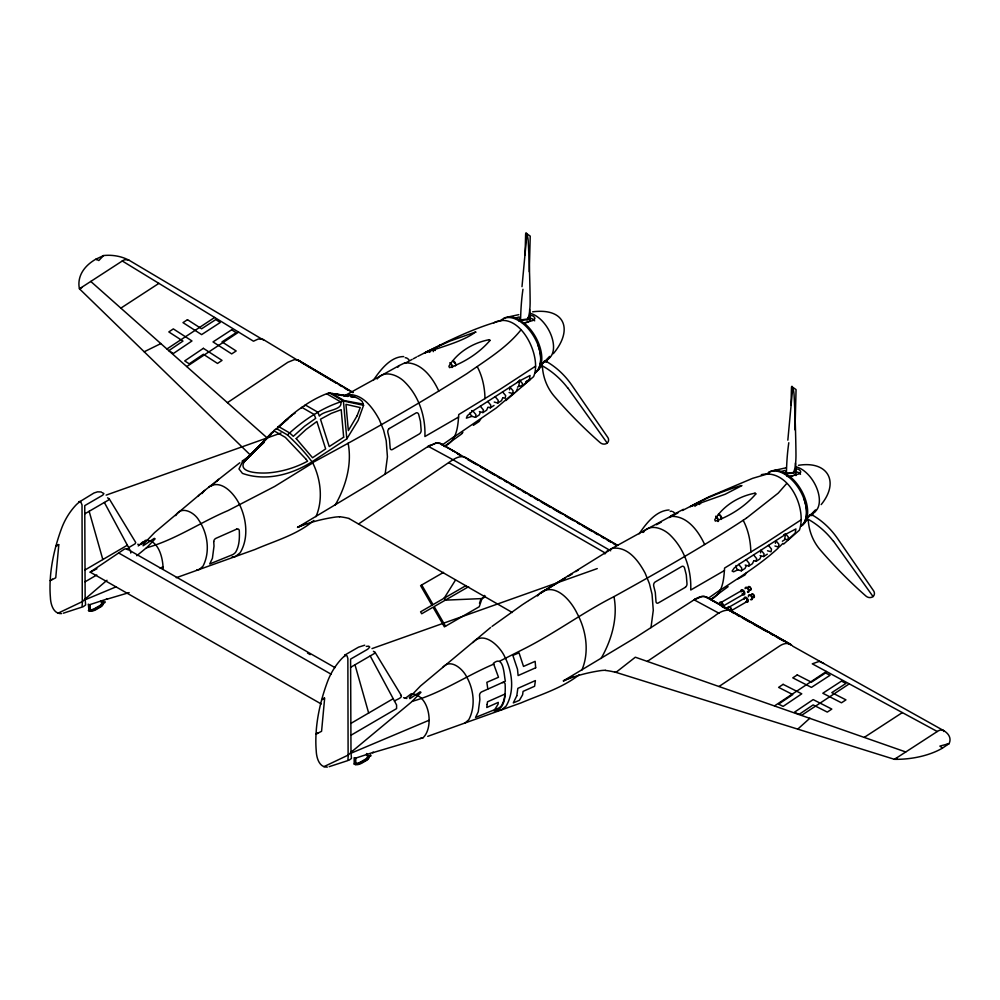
<?xml version="1.0" encoding="UTF-8"?>
<svg xmlns="http://www.w3.org/2000/svg" width="1000" height="1000" viewBox="0 0 1000 1000"><rect width="100%" height="100%" fill="white"/><g stroke="black" fill="none" stroke-linecap="round" stroke-linejoin="round"><path stroke-width="1.5" d="M525.075 254.85L525.625 234.25A4.075 0.862 81.2 0 1 526.75 233.725L530.225 236.1L529.263 271.762M791 405.262L791.462 387.725A4.075 0.862 81.2 0 1 792.588 387.212L796.062 389.588L794.987 429.862M522 286.675L526.9 234.112A6.737 1.425 81.2 0 1 528.237 241.375A467.312 98.763 81.2 0 1 530.125 300.012A45.688 9.65 81.2 0 1 527.612 318.988L527.125 319.775L519.125 320.138L527.612 318.988M787.837 440.163L792.738 387.6A6.737 1.425 81.2 0 1 794.075 394.85A467.312 98.763 81.2 0 1 795.962 453.488A45.688 9.65 81.2 0 1 793.45 472.475L792.975 473.25L784.963 473.612L793.45 472.475M373.4 651.312L374.963 652.288L374.237 653.587L350.613 667.337M344.45 656.45L344.95 655L358.5 647.175L364.725 645.2M385.15 474.137L387.425 456.825L386.213 440.775L383.6 430.213L379.325 419.712C372.825 407.7 362.275 392.9 346.737 394.787L343.95 396.25M650.987 627.612L653.275 610.3L652.05 594.263L649.438 583.7L645.163 573.2C638.75 561.213 628.1 546.375 612.575 548.263L539.9 593.375M522.062 386.362L522.525 383.663L519.75 380.25L518.825 385.637L522.062 386.362L529.375 379.525L530.062 375.487L520.275 380.562L472.875 410.962L467.337 415.712L466.375 418.137L471.95 416.35L475.487 417.35L475.95 414.65L472.875 410.962A3.7 2.25 57.3 0 0 471.625 410.637M479.375 411.587L482.912 412.575L483.375 409.888L480.3 406.2M487.987 407.15L490.35 407.812L490.8 405.125L487.738 401.425M494.237 402.05L497.775 403.05L498.237 400.363L495.163 396.662M509.562 389.825L510.025 387.137L513.1 390.825L512.638 393.525L509.1 392.525M741.325 570.825L741.787 568.125L738.713 564.438L734.25 568L732.125 571.062L733.587 571.812L737.788 569.825L741.325 570.825L745.025 568.45L746.062 566.163M745.212 565.062L748.75 566.062L749.212 563.362L746.137 559.675M753.825 560.638L756.188 561.3L756.65 558.6L753.575 554.913M760.537 552.837L761 550.15L764.075 553.837L763.612 556.538L760.075 555.538M775.4 543.312L775.863 540.612L778.938 544.312L778.475 547L774.938 546M787.9 539.837L788.363 537.15L785.588 533.737L784.663 539.125L787.9 539.837L795.212 533.013L795.9 528.962L786.125 534.038L738.713 564.438M143.112 545.875L143.412 544.163L154.613 532.55L204.6 490.45L201.887 493.638M479.487 603.312L480.85 599.25M482.013 598.5L479.237 606.737L444.4 626.862L433.05 607.212L421.712 613.763L420.588 611.812L432.725 604.8M244.55 461.213L271.65 433.05L244.55 461.213C236.663 473.325 260.9 473.475 268.75 472.837C282.25 471.712 295.65 467.612 307.613 461.188L305.963 459.125M78.675 502.362L93.95 493.013L97.537 491.838L101.3 491.962M275.912 429.425L287.875 419.025M363.113 404.1L344.175 400.575L332.088 393.587C342.062 395.763 354.338 393.975 362.212 401.45L363.562 405.3L358.125 420.438L346.812 438.862L312.013 461.788C291.8 474.625 265.65 481.7 242.438 473.375L238.988 468.963L242.213 462.35L246.488 458.85M489.963 340.487C479.625 352.625 464.525 362.4 449.525 367.638L448.888 366.275C457.5 352.137 473.038 342.725 489.212 339.7L489.95 340.475L489.225 339.7M755.8 493.975C745.413 506.087 730.413 515.9 715.375 521.125L714.725 519.75C723.337 505.625 738.875 496.2 755.05 493.175L755.788 493.95L755.062 493.175M784.55 473.475L785.688 471.712M734.188 613.525C729.287 606.613 719.412 611.975 714.5 616.1L647.312 661.4M480.213 412.675L479.188 414.975L475.487 417.35M487.65 407.912L486.613 410.213L482.912 412.575M502.512 398.387L501.475 400.675L497.775 403.05M516.337 391.15L517.375 388.85M753.487 561.388L752.45 563.688L748.75 566.062M760.913 556.625L759.887 558.925L756.188 561.3M537.762 370.125C542.525 362.3 540.7 352.6 537.762 344.462M803.6 523.6C808.363 515.788 806.538 506.075 803.6 497.938M943.562 731.462C944.438 729.7 940.975 729.75 939.862 730.238A12.637 7.3 -60 0 0 937.9 731.112L894.425 759.325L614.913 672.038M444.162 598.2L455.487 580.062M313.825 520.45C297.238 534.825 274.913 540.812 254.988 549.5L176.262 577.725M461.838 433.812L445.213 445.75L445.925 445.625C457.137 439.55 457.975 425.875 458.725 414.575L500.337 389.15L535.6 366.15M728.112 586.663L711.05 599.225L711.762 599.1C722.987 593.025 723.812 579.35 724.575 568.062L766.175 542.638L801.438 519.625M315.975 516.675C323.413 499.438 320.75 478.237 312.137 461.7M581.825 670.163C589.587 652.138 586.3 630.188 576.962 613.162C571.013 600.837 555.887 582.55 541 592.4M245.425 460.3L264.062 441.788M373.275 380.35C380.225 370.312 390.3 356.55 403.725 356.575M639.113 533.837C645.975 523.75 655.913 510.575 669.125 509.988M480.688 419.125L479.125 421.5L473.35 425.325M746.525 572.612L744.963 574.975L737.875 578.962M242.075 461.138L248.312 456.812L263.962 442.625M462.275 433.175L462.887 432.275M821.188 504.588C839.875 481.637 827.725 460.588 798.512 465.3M141.075 544.487L145.338 540.325C158.575 539.438 163.012 558.3 163.088 568.638M175.725 515.625C181.175 505.062 194.475 512.487 198.812 520.175C207.8 533.362 210.387 551.95 202.963 566.237L199.262 569.475L196.838 569.862M211.363 486.1L218.5 479.325L216.975 481.1M304.662 405.85L305.3 404.963L317.887 412.225L319.363 416.125C323.938 409.95 343.55 410.588 340.688 401.875L326.65 393.762M458.612 417.025L424.9 436.538C425.7 416.863 419.137 396.425 405.025 382.312C398.288 375.163 384.325 369.387 377.163 378.963M604.913 553.925L607.038 551.188M724.45 570.513L690.738 590.013C691.538 570.35 684.975 549.9 670.863 535.788C664.125 528.638 650.163 522.875 643 532.438L643.713 532.038M301.4 407.837L301.8 407.337L314.137 414.462L315.688 418.35L304.587 426.225L293.312 436.325L289.662 432.938L278.888 426.712L277.613 427.325L292.387 415M520.788 330.087C506.3 348.162 485.675 360.4 466.962 373.6C416.725 405.35 364.862 434.45 312.562 462.625M553.325 353.675C573.175 330.025 565.462 307.6 532.663 311.812M786.625 483.575L778.225 493.125L746.338 518.212M335.238 505C345.725 486.7 352.238 464.363 348.113 443.162M601.075 658.475C611.575 640.175 618.075 617.85 613.962 596.638C658.812 571.812 703.487 546.45 746.312 518.225M397.738 367.337L399.137 365.6L404.688 362.938C421.175 361.775 432.65 377.625 438.787 391.05M545.95 362.212L546.9 360.475L543.787 361.488M811.787 515.7L812.738 513.962L809.625 514.963M305.863 459.025L285.338 437.362L274.575 431.15L272.2 432.413L244.325 461.675M198.125 496.388L199.8 494.425M208.888 486.987C220.825 478.825 233.65 493.162 238.837 503.15C246.513 518.062 249.05 537.837 240.225 552.663L235.55 556.462L231.962 557.038M442.725 667.438C450.425 658.075 462.738 668.838 466.613 676.8C473.913 689.562 475.712 706.575 468.8 719.712L465.1 722.95M472.95 642.55C483.562 630.188 499.787 645.975 504.675 656.625C512.35 671.55 514.888 691.325 506.062 706.15L501.388 709.95L496.6 710.713M438.725 346.213L439.7 345.087M704.562 499.688L705.537 498.562M519.087 319.1L519.837 318.225M409.25 697.638L420.45 686.025L490.613 627.487M540.487 365.825L549.562 356.475A5.888 0.95 -54.8 0 1 549.362 358L546.512 360.812M536.175 371.962L542.325 365.25M806.325 519.312L815.4 509.963A5.888 0.95 -54.8 0 1 815.212 511.488L812.35 514.3M807.138 519.85L802.013 525.45A31.425 18.15 60 0 0 799.013 488.825A31.425 18.15 60 0 0 768.637 472.438M537.55 595.938L539.45 593.875L558.975 581.938M244.1 461.912L272.188 432.425M244.838 460.95L271.25 433.775L268.087 437M245 460.65L265.988 439.15M103.562 255.575L98.825 260.512L96.013 259.113L96.613 259.637M514.388 392.562L496.225 408.013L454.325 436.75M779.275 547L782.95 543.35M273.1 432.45A66.675 17.288 40.9 0 1 276.8 428.787L281.025 424.575A142.75 79.65 -61.6 0 1 298.375 409.775L307.213 403.7A142.75 79.65 -61.6 0 1 324.85 394.45L329.2 392.775L342.15 395.55M245.837 459.613L270.925 434.6M372.812 752.675L423.075 737.738C434.387 727.087 429.55 694.212 411.175 693.812L405.25 698.388M427.575 446.763L436.075 443.075L440.712 443.537L441.9 445.15L454.575 436.312M693.688 600.075C697.2 597.55 704.375 594.087 707.663 598.387M246.388 459.188L263.012 443.05M83.038 606.825L85.625 604.963L85.15 598.975L106.988 580.262M348.888 760.312L351.463 758.438L350.988 752.45L352.062 751.425L411.712 701.812L420.975 692.325L420.125 691.838L409.85 698.688M86.225 597.938L82.275 601.688L82.025 504.938L80.763 501.838L79.112 501.525M352.062 751.425L348.113 755.175L347.863 658.413L347.013 655.8L344.95 655M493.6 322.925C518.95 309.113 542.775 356.175 533.562 376.675L505.838 400.575M535.3 372.788L538.825 369.513L541.05 364.6A31.425 18.15 60 0 0 525.337 324.1L519.575 319.9L513.825 317.462A31.425 18.15 60 0 0 503.862 318.35M481.35 599.125L483.4 597.225A18.275 10.55 60 0 0 484.35 595.413M801.137 526.263L804.663 522.987L806.888 518.088A31.425 18.15 60 0 0 791.175 477.575L785.425 473.387L779.663 470.938A31.425 18.15 60 0 0 767.788 473.25M276.8 428.787L287.438 434.925L291.95 430.887A142.75 85.1 -58.3 0 1 310.487 416.763L319.925 411.037A142.75 85.1 -58.3 0 1 338.775 402.488L343.425 400.988L363.562 405.3M778.325 547.95C760.688 564.263 740.075 576.938 720.163 590.237M797.763 729.112L809.9 718.2M138.238 545.938L142.925 541.812M783.625 544.075L799.4 530.163C807.2 507.975 788.3 468.263 761.312 474.688M204.5 490.575L239.812 462.762M136.788 555.737L147.175 547.188L155.125 538.837L154.288 538.35L143.887 545.3M247.262 458.225L248.637 457.137M579.175 674.825C562 688.15 540.662 694.6 520.825 702.975L427.725 736.35M476.025 332.15L475.4 332.075C462.975 341.662 440.613 346.962 424.425 353.15L425.812 352.15M741.938 485.6L725.15 494.263L690.263 506.637C705.65 497.875 726.612 489.862 741.25 485.562M615.988 672.35L635.325 657.212L905.75 751.963M251.125 455.262L249.775 456.275M492.038 626.388L522.375 604.712M321.238 703.975L90.175 572.125L124.4 549.113L126.613 548.725L335.012 667.638M293.488 414.188L295.287 412.875M794.212 475.238L796.413 472.7L795.15 470.387M349.075 518.55L358.525 524.012L448.663 462.612C453.413 459.425 459.538 454.725 465.562 457.537L617.8 545.425M542.225 363.062L545.775 361.138A78.562 70.263 76.8 0 1 571.75 385.087L607.875 437.525A4.075 3.638 76.8 0 1 607.212 443.075L606.788 443.375A6.737 6.025 76.8 0 1 600.1 442.587A467.312 417.938 76.8 0 1 554.35 396.362A45.688 40.85 76.8 0 1 542.463 367.388L540.725 365.363M720.413 589.8L708.913 597.812M808.062 516.55L811.612 514.625A78.562 70.263 76.8 0 1 837.588 538.575L873.713 591A4.075 3.638 76.8 0 1 873.05 596.562L872.625 596.85A6.737 6.025 76.8 0 1 865.938 596.062A467.312 417.938 76.8 0 1 820.188 549.837A45.688 40.85 76.8 0 1 808.3 520.862L806.562 518.85M247.438 457.45L251.163 454.825M121 308.038L158.9 283.375M167.013 348.925L214.65 317.462M168.888 350.588L182.975 341.087L168.825 331.925L173.325 328.9L191.975 340.962L173.325 353.537L169.213 350.887M186.812 366.525L238.637 332.137M227.463 402.638L287.9 362.25L294.387 359.637L298.463 360.25L353.05 392.45M719.062 686.462L779.5 646.075C782.962 643.662 788.275 641.975 791.75 645.225L733.35 612.45M774.575 705.863L826.413 671.475M799.062 714.425L813.162 704.912L827.312 712.1L831.812 709.075L813.162 699.6L794.5 712.175L798.612 714.262M801.625 715.312L849.262 683.85M864.45 737.262L902.35 712.6M248.312 456.812L250 455.675M312.7 462.975L274.625 486.475L227.987 510.613C200.575 522.163 175.225 539.875 146.463 547.812M427.812 446.613L436.025 443.05A24.325 14.05 -60 0 1 444.487 446.587M52.413 579.175L50.188 580.638L55.738 577.812L58.825 544.675L55.85 546.287A134.162 77.463 -60 0 0 50.525 575.7L50.15 581.325A134.162 77.463 -60 0 0 50.4 597.438C50.6 603.962 53.275 614.1 61.5 613.612M318.263 732.65L316.038 734.112L321.575 731.3L324.663 698.15L321.7 699.712A134.162 77.463 -60 0 0 316.363 729.188L315.988 734.812A134.162 77.463 -60 0 0 316.238 750.913C316.438 757.45 319.113 767.588 327.337 767.1M522.825 604.412L525.337 602.762M263.775 340.2L128.575 259.938L124.875 259.713A12.637 7.3 -60 0 0 122.912 260.587L79.438 288.8L250.425 455.1M693.162 600.425L694.087 599.812L718.95 613.212M426.887 447.212L369.613 484.125L297.562 527.388L299.438 526.6A95.312 50.538 -3.6 0 1 334.513 517.2A18.65 9.887 -3.6 0 1 339.538 516.812M525.775 602.487L528.337 600.837M692.725 600.7L635.45 637.6L563.4 680.875L565.275 680.075A95.312 50.538 -3.6 0 1 600.35 670.675A18.65 9.887 -3.6 0 1 605.375 670.288M519.75 380.25L517.45 382.375M517.475 387.163L519.362 385.95M525.612 381.938L529.375 379.525M490.35 407.812L494.038 405.45M783.7 534.938L785.588 533.737M782.375 541.237L785.2 539.425M763.612 556.538L767.312 554.163M528.763 600.562L539.45 593.875M58.575 544.525L55.862 546.237A133.9 77.312 -60 0 1 61.688 528.112A41.05 23.7 -60 0 1 75.55 505.5A18.587 10.738 -60 0 1 80.312 501.5M324.412 698L321.7 699.712A133.9 77.312 -60 0 1 327.525 681.6A41.05 23.7 -60 0 1 341.388 658.988A18.587 10.738 -60 0 1 346.163 654.975M540.062 366.775L541.337 365.988M807.175 519.475L804.75 520.875M429.862 445.337L428.162 446.287L453.05 459.762L610.675 550.775M695.7 598.812L694.062 599.825L701.875 596.538A24.325 14.05 -60 0 1 709.438 599.025L719.137 604.325M561.587 580.337L565.487 577.95M569.4 575.562L572 573.962M540 593.35L558.55 582.087M559.8 581.3L565.1 578.088M567.812 576.45L571.737 574.062M575.763 571.625L578.375 570.025M84.775 513.85L108.4 500.112L109.1 498.787L107.562 497.825M85.025 569.95L127.362 545.212M128.663 547.638L135.075 543.825L135.75 542.525L109.25 498.875M85.075 581.812L96.788 574.963M389.312 428.55L415.913 413.025A2.913 2.112 -79.2 0 1 417.35 412.863L417.612 412.987A3.262 2.387 -79.8 0 1 418.75 414.663L420.45 421.4L421.15 430.225A3.013 1.9 -65 0 1 419.5 433.85L392.488 449.475A3.013 1.887 -64.8 0 1 390.163 448.125L389.45 438.925L387.9 432.65A3.1 2.25 -79.2 0 1 389.3 428.5M350.863 723.425L393.2 698.688M394.5 701.112C395.125 699.862 404.15 697.625 400.55 695.113M350.913 735.288L396.6 708.6L396.575 704.975L370.225 655.975M443.512 572.388L420.588 585.625L431.925 605.262M465.975 585.6L433.05 604.612L421.712 584.963M468.638 586.675L434.188 606.562L445.525 626.213M481.975 598.587L445.288 600.15M362.275 761.637L366.025 759.475A3.975 2.288 -60 0 0 366.375 759.212M720.375 602.863L741.787 590.5M743.85 594.075L722.425 606.438A2.062 1.188 60 0 0 722.862 605.487L722.812 605.025A2.062 1.188 60 0 0 722.425 604.062M728.713 607.375L745.138 597.9M732.038 610.225L747.2 601.462M656.513 524.775L661.225 522.137M379.525 376.5L399.137 365.6M645.362 529.975L670.525 516.425C687.025 515.262 698.487 531.1 704.638 544.525M613.962 596.638C583.625 612 556.2 632.375 525.95 647.887L499.837 661.087M345.613 395.225L378.825 376.887M607.475 550.9L644.663 530.363M413.325 358.787L416.6 357M404.738 363.413L412.1 359.438M669.35 517.55L677.938 512.925M417.85 356.35C445.337 342.2 473.312 327.95 503.3 320M682.438 510.487L709.125 496.75M670.662 515.962L683.438 509.312M426.075 352L450.087 341.037L475.387 332.075M81.962 287.525L79.438 288.8A56.812 35.85 5.1 0 1 95.588 259.337L103.637 255.55A29.388 18.538 5.1 0 1 128.938 260.225M896.95 758.062L894.425 759.325A56.812 29.45 -4.6 0 0 942.35 748.213L949.05 743.637A29.388 15.225 -4.6 0 0 943.925 730.75L792.45 646.012M90.175 572.125L96.912 568.8M297.562 527.388L305.95 523.35M563.4 680.875L571.075 677.175M144.2 351.775L160.95 343.537M493.837 664.087C466.413 675.638 441.062 693.35 412.3 701.3M571.788 676.838L572.913 676.3M58.05 613.188L82.45 601.562L82.013 607.1L63.325 613.2M323.888 766.675L348.288 755.037L347.85 760.588L329.162 766.675M709.15 496.737L752.6 478.338L769.137 473.475M236.663 529.138L215.925 538.337A2.988 2.087 -58.2 0 0 213.713 541.638M527.125 319.775L530.375 318.387A78.562 16.6 81.2 0 1 529.6 309.562M116.275 586.763L85.4 599.637M160.138 568.1L162.963 566.888M792.975 473.25L796.225 471.875A6.1 3.525 0 0 1 800.512 474.325M428.8 720.375L351.25 753.112M946.413 744.7L949.05 743.637L939.9 746.1L942.15 747.812M372.587 752.625L373.438 752.3L355.225 758.263M106.125 495.125L281.012 433.013M89.388 604.788L107.6 598.825L106.3 599.3M371.975 648.612L597.263 568.587M527.038 381.138L529.612 380.337M106.962 599.188L129.15 592.6M102.688 601.4L102.137 601.95A3.225 1.863 -60 0 1 100.138 605.413L95.175 608.275A17.275 9.975 -60 0 1 89.712 609.938M792.875 475.863L789.812 476.512M515.262 318.075L519.212 316.95M523.888 323.05L533.1 320.438L534.888 318.65A5.888 2.875 17.5 0 0 533.1 316.062A5.888 2.013 5.1 0 0 530.363 315.312M781.1 471.55L785.05 470.425M789.737 476.538L798.938 473.925L800.725 472.137A5.888 2.875 17.5 0 0 798.938 469.55A5.888 2.013 5.1 0 0 796.2 468.8M420.075 738.5L423.075 737.738M366.275 646.388L368.738 646.162L369.738 647.075L367.713 649.225L350.588 659.112L350.988 752.45M508.462 316.925L518.812 314.637M774.312 470.412L786.137 467.788M351.025 397.125L354.7 397.113M522.463 323.013C525.5 323.188 530.525 322.113 530.55 318.35L529.312 316.913M406.85 698.487L403.587 697.712M102.2 492.612L103.9 493.587L102.75 495.175L84.75 505.625L85.15 598.962M103.212 602.575A3.225 1.863 -60 0 1 101.213 606.025L96.25 608.888A17.275 9.975 -60 0 1 90.288 610.538L89.925 604.587L88.863 604.95L88.338 604.15L88.963 610.6A18 10.388 -60 0 0 92.263 610.175M88.338 610.538L90.025 611.213A18 10.388 -60 0 0 96.25 609.5L101.25 606.613A3.975 2.288 -60 0 0 103.737 602.35M354.688 763.363L356.125 764.013A17.275 9.975 -60 0 0 362.088 762.375L367.05 759.513A3.225 1.863 -60 0 0 369.05 756.062L369.575 755.825A3.975 2.288 -60 0 1 367.088 760.088L362.088 762.975A18 10.388 -60 0 1 355.875 764.7L354.175 764.013L354.175 757.638L355.238 758.238L355.238 764.625M354.175 764.013L354.812 764.075A18 10.388 -60 0 0 355.325 764.1M786.938 476.25L788.3 476.5M337.287 394.15L347.975 396.463M139.675 544.9L137.75 544.225M502.85 397.625L505.2 398.288L505.662 395.588L502.587 391.9M767.513 550.775L771.05 551.763L771.5 549.075L768.438 545.388M528.075 317.625L530.375 318.387M441.475 443.963L617.1 545.325M451.8 450.138L453.938 451.262M937.237 731.488L812.288 663.825L819.262 661.388L823.763 663.487M298.463 360.25L300.138 361.4M467.512 458.963L468.35 459.938M457.65 453.963L460.337 455.462M722.987 607.15L725.3 608.45M731.513 611.925L734.225 613.45M736.938 614.963L739.638 616.475M742.35 617.987L750.475 622.537M753.188 624.05L766.725 631.625M770.788 633.888L773.487 635.413M776.2 636.925L784.325 641.462M787.025 642.987L789.737 644.5M443.6 445.538L460.025 454.762M707.312 597.438L790.062 644.062M708.438 598.138L790.95 644.575M307.5 653.05L310.212 654.6M118.637 552.962L331.025 674.15M358.525 524.012L512.312 612.513M722.837 605.275L721.538 606.2M731.2 610L730.125 611.25L728.662 609.788M468.387 459.963L476.475 464.625M480.513 466.962L483.212 468.525M485.9 470.075L495.337 475.525M498.025 477.075L500.725 478.625M504.762 480.962L507.463 482.525M510.15 484.075L514.188 486.413M516.888 487.962L519.575 489.525M522.275 491.075L526.312 493.413M529.012 494.963L531.7 496.525M534.4 498.075L538.438 500.412M541.138 501.962L550.562 507.413M553.263 508.963L561.35 513.638M565.388 515.962L573.475 520.638M577.513 522.962L580.2 524.525M582.9 526.075L592.325 531.525M595.025 533.075L597.725 534.637M601.763 536.962L604.45 538.525M607.15 540.075L611.188 542.413M613.888 543.962L616.575 545.525M329.2 392.775L343.425 400.988L346.812 438.862M448.663 462.612L604.938 552.837M300 361.325L352.887 392.6M299.525 361.4L262.962 339.312L258.325 339L253.475 341.2L122.25 260.963M336.512 383.35L300.712 362.088M339.162 384.913L341.8 386.488M344.45 388.05L348.413 390.4M465.562 457.537L466.562 458.162M728 609.325L725.975 608.525M719.775 604.75L721.025 605.712M126.613 548.725L127.413 549.625M795.15 474.925L795.962 475.575M90.763 281.438L267.15 437.912M312.013 461.788L308.75 457.537A66.675 17.288 40.9 0 0 287.438 434.925M833.625 541.325L873.05 596.562M567.788 387.837L607.212 443.075M366.512 753.525L367.1 754.438M375.087 652.35L401.225 695.337M444.4 598.062L445.525 600.013M104.388 502.5L130.738 551.487L130.75 553.05M743.175 520.288C748.363 530.15 750.638 541.125 750.825 552.212M477.337 366.812C482.512 376.675 484.8 387.65 484.988 398.725M354.988 664.775L368.663 713.025M89.15 511.3L102.825 559.55M487.812 689.025L486.85 682.325L498.5 677.262L493.4 663.325C503.975 654.362 503.888 675.337 505.375 681.225L481.763 691.825A2.988 2.087 -58.2 0 0 479.55 695.125L479.862 699.575L478.25 711.8L475.55 717.438L498.5 708.15A3.038 1.125 -36.4 0 0 499.513 707.525L500.2 707.013A3.775 1.262 -34.3 0 0 501.662 705.4C505.262 699.175 505.475 691.237 505.125 684.125A3.062 2.15 -58.2 0 0 502.5 682.625M518.713 319.988L518.737 320.863M213.725 541.638L214.013 546.087L212.413 558.325L209.713 563.95L232.662 554.663A3.038 1.125 -36.4 0 0 233.663 554.038L234.35 553.525A3.775 1.262 -34.3 0 0 235.812 551.925C239.425 545.688 239.638 537.762 239.288 530.65A3.062 2.15 -58.2 0 0 236.663 529.138M355.763 758.075L355.763 763.975M89.4 604.763L89.4 611.15M530.6 313.438A25.775 14.875 60 0 1 551.1 335.075A25.775 14.875 60 0 1 548.2 358.8M500.887 320.375A31.425 18.15 60 0 1 532.612 334.487A31.425 18.15 60 0 1 535.225 372.75M520.562 321.225A79.725 19.675 88 0 1 522.962 289.262M471.95 416.35A3.7 2.25 57.3 0 1 470.112 412.738M530.363 318.35A6.1 3.525 0 0 1 534.675 320.838M405.175 357.738A5.412 3.125 60 0 1 409 359.938M452.537 360.712A3 1.663 58.1 0 1 455.3 362.912A3 1.663 58.1 0 1 455.225 365.975M453.612 361.912A1.863 1.037 58.1 0 1 454.275 362.5M454.562 362.887A1.863 1.037 58.1 0 1 454.787 363.312M449.85 362.713A3.762 2.087 58.1 0 1 452.6 367.25M433.3 351.65A3 1.663 58.1 0 1 435.337 350.475M450.412 363.713A3 1.663 58.1 0 1 450.938 364.25M451.388 364.888A3 1.663 58.1 0 1 452.013 367.525M429.35 352.35A3.762 2.087 58.1 0 1 430.288 351.812M539.812 364.45A79.725 73.25 62.3 0 1 567.675 387.938M104.862 601.55A2.25 0.975 10.2 0 1 103.562 602.825A2.25 0.975 10.2 0 1 100.725 601.475A2.25 0.975 10.2 0 1 103.5 600.9M102.513 602.587A3.975 2.288 -60 0 1 100.188 605.988L95.188 608.888A18 10.388 -60 0 1 93.425 609.763M786.4 474.712A79.725 19.675 88 0 1 788.8 442.738M796.225 471.875A78.562 16.6 81.2 0 1 795.438 463.05M715.688 516.188A3.762 2.087 58.1 0 1 718.375 521.462M715.7 516.8A3 1.663 58.1 0 1 717.225 518.362M717.588 519.062A3 1.663 58.1 0 1 717.663 521.462M796.438 466.912A25.775 14.875 60 0 1 816.938 488.55A25.775 14.875 60 0 1 814.038 512.275M718.375 514.2A3 1.663 58.1 0 1 721.137 516.4A3 1.663 58.1 0 1 721.062 519.45M718.538 515.288A1.863 1.037 58.1 0 1 719.45 515.4M720.4 516.375A1.863 1.037 58.1 0 1 720.825 517.65M737.788 569.825A3.7 2.25 57.3 0 1 735.987 565.538M694.95 506.4A3.762 2.087 58.1 0 1 696.75 505.363M670.225 511.463A5.412 3.125 60 0 1 671.938 511.3M672.925 511.725A5.412 3.125 60 0 1 674.837 513.425M699.188 504.55A3 1.663 58.1 0 1 700.625 503.713M808.312 519.362A79.725 73.25 62.3 0 1 833.512 541.413M605.312 670.425A39.337 20.787 -2 0 1 614.788 672.15M741.363 591.438A2.062 1.188 60 0 1 742.95 590.675A2.062 1.188 60 0 1 744.262 593.4A2.062 1.188 60 0 1 742.438 593.688M719.412 603.5A2.825 1.625 60 0 1 719.475 602.938M719.675 602.5A2.825 1.625 60 0 1 721.663 602.525A2.825 1.625 60 0 1 723.325 605.163L723.4 605.8A2.825 1.625 60 0 1 722.4 607.225M721.4 602.962A2.062 1.188 60 0 1 722.125 603.612M727.825 607.45A2.825 1.625 60 0 1 730.512 607.475A2.825 1.625 60 0 1 731.475 611.312M728.487 607.587A2.062 1.188 60 0 1 729.75 607.475M730.475 608.125A2.062 1.188 60 0 1 731.15 609.538M751.888 594.5A1.688 0.975 60 0 1 753.763 595.3A1.688 0.975 60 0 1 753.512 597.312M745.138 598.4A1.688 0.975 60 0 1 747.113 599.388A1.688 0.975 60 0 1 746.475 601.188M740.9 591.763A2.825 1.625 60 0 1 742.65 589.888A2.825 1.625 60 0 1 744.812 593.638A2.825 1.625 60 0 1 742.3 594.212M745.075 588.675A2.825 1.625 60 0 1 746.9 587.438A2.825 1.625 60 0 1 749.038 590.562A2.825 1.625 60 0 1 747.588 592.35M748.337 591.4A2.062 1.188 60 0 1 747.45 591.675M746.35 587.95A2.062 1.188 60 0 1 748.337 589.712M748.487 590.2A2.062 1.188 60 0 1 748.487 591.075M749.388 595.438A2.062 1.188 60 0 1 751.45 596.638A2.062 1.188 60 0 1 751.45 599.012M751.513 595.413A2.062 1.188 60 0 1 752.675 593.975A2.062 1.188 60 0 1 754.375 596.475A2.062 1.188 60 0 1 752.925 597.463M370.35 754.788A2.25 0.975 10.2 0 1 370.513 756.137A2.25 0.975 10.2 0 1 367.537 755.9A2.25 0.975 10.2 0 1 366.85 754.5M368.45 755.638A3.975 2.288 -60 0 1 367.812 757.387M367.575 757.8A3.975 2.288 -60 0 1 367.013 758.562M367.975 755.438A3.225 1.863 -60 0 1 365.975 758.888L361.012 761.75A17.275 9.975 -60 0 1 355.55 763.413M361.025 762.362A18 10.388 -60 0 1 357.525 763.812M744.25 599.163A2.825 1.625 60 0 1 746 597.288A2.825 1.625 60 0 1 748.162 601.025A2.825 1.625 60 0 1 745.65 601.613M748.5 596.712A2.825 1.625 60 0 1 750.075 594.763A2.825 1.625 60 0 1 752.412 598.175A2.825 1.625 60 0 1 750.425 599.525M744.762 598.438A2.062 1.188 60 0 1 747.2 599.087A2.062 1.188 60 0 1 746.55 601.525M748.112 587.55A2.062 1.188 60 0 1 749.575 586.7A2.062 1.188 60 0 1 751.025 589.225A2.062 1.188 60 0 1 749.575 590.075M748.425 587.362A1.688 0.975 60 0 1 749.775 587.15A1.688 0.975 60 0 1 750.763 589.188A1.688 0.975 60 0 1 749.575 589.763M742.825 590.913A1.688 0.975 60 0 1 744 593.15A1.688 0.975 60 0 1 742.513 593.438M741.637 591.6A1.688 0.975 60 0 1 742.513 590.775M339.562 516.737A39.337 21 -2.2 0 1 349.125 518.5M485.412 596.062A18.275 10.55 60 0 1 483.363 597.962M487.137 704.438L486.763 707.513L498.288 702.375L498.075 704.188L493.963 710.863C502.55 710.263 504.738 701.038 505.075 694.013L487.5 701.8L487.137 704.438M516.8 695.775L513.312 702.887L519.45 700.288L522.612 694.775L523.062 691.388L534.6 686.263L535.4 680.575L517.837 688.363L516.8 695.775M357.062 415.838L348.35 430.588L345.962 404.35L360.238 407.587L357.062 415.838M296.2 438.575L312.55 457.75L325.65 448.9L316.887 421.5L306.012 429.5L296.2 438.575M203.363 348.325L184.713 360.913L189.213 363.825L203.363 354.275L217.525 363.438L222.025 360.4L203.363 348.325M783.112 684.35L778.612 687.375L792.763 694.562L778.612 704.112L783.112 706.4L801.775 693.812L783.112 684.35M685.337 587.325L658.325 602.95A3.013 1.887 -64.8 0 1 656 601.613L655.3 592.413L653.737 586.125A3.1 2.25 -79.2 0 1 655.138 581.987L681.75 566.5A2.913 2.112 -79.2 0 1 683.188 566.35L683.462 566.475A3.262 2.387 -79.8 0 1 684.587 568.15L686.287 574.875L686.988 583.713A3.013 1.9 -65 0 1 685.337 587.337M187.475 319.7L182.975 322.625L201.625 334.613L220.287 322.475L215.787 319.587L201.625 328.787L187.475 319.7M231.675 329.787L213.012 341.925L231.675 353.9L236.175 350.975L222.025 341.887L236.175 332.688L231.675 329.787M797.262 674.912L792.763 677.85L811.425 687.4L830.075 675.275L825.575 672.962L811.425 682.175L797.262 674.912M841.462 681.112L822.812 693.238L841.462 702.8L845.962 699.875L831.812 692.625L845.962 683.413L841.462 681.112M343.663 437.2L329.237 446.575L320.487 419.225L331.275 413.387L341.2 409.675L343.663 437.2M535.675 667.788L518.112 675.575L517.5 669.25L512.85 655.4L519.025 652.825L523.513 666.413L535.138 661.338L535.675 667.788"/></g></svg>
